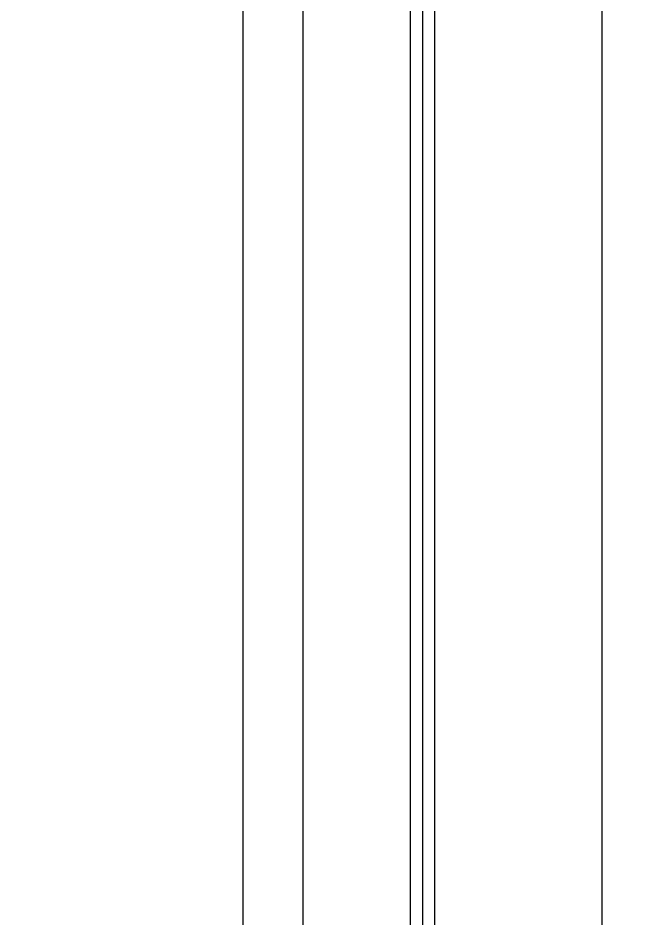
# Model space of a CAD drawing. Header units: millimetres. Extents: x -1970 to 34302, y -65268 to 6837.
# Drawn here: x 26583.9 to 26840.8, y -18171.2 to -17795 of the extents above; entities that cross this region are included whole.
import ezdxf

# ---------------------------------------------------------------- set-up
doc = ezdxf.new("R2010")
doc.units = ezdxf.units.MM
for name, color, linetype, lineweight in [('COTAS_P', 1, 'Continuous', 0), ('superior_briquetadora', 7, 'Continuous', 0), ('superior_C05', 7, 'Continuous', 0)]:
    doc.layers.add(name, color=color, linetype=linetype, lineweight=lineweight)
doc.dimstyles.new('R19_100', dxfattribs={"dimtxt": 250, "dimasz": 150, "dimexe": 150, "dimexo": 80, "dimgap": 100, "dimtad": 1, "dimtih": 1, "dimtoh": 1, "dimdsep": 46, "dimcen": 0.09, "dimadec": 0, "dimazin": 0, "dimtfac": 1, "dimtdec": 4, "dimtofl": 0, "dimtmove": 0, "dimatfit": 3, "dimfxl": 1, "dimtolj": 1, "dimtzin": 0, "dimarcsym": 0})

# ---------------------------------------------------------------- blocks, each defined once
blk = doc.blocks.new('*D23')
at = {"layer": 'COTAS_P', "color": 0, "lineweight": -2, "transparency": 16777216}
for p, q in [((25128.19, -17920), (25128.19, -16950)), ((27628.19, -17920), (27628.19, -16950)), ((25278.19, -17100), (27478.19, -17100))]:
    blk.add_line(p, q, dxfattribs=at)
at = {"layer": 'COTAS_P', "color": 0, "transparency": 16777216}
for points in [[(25278.19, -17075), (25278.19, -17125), (25128.19, -17100)], [(27478.19, -17075), (27478.19, -17125), (27628.19, -17100)]]:
    blk.add_solid(points, dxfattribs=at)
at = {"layer": 'Defpoints', "color": 0, "transparency": 16777216}
for p in [(27628.19, -17100), (25128.19, -18000), (27628.19, -18000)]:
    blk.add_point(p, dxfattribs=at)

msp = doc.modelspace()

# ---------------------------------------------------------------- linework, layer by layer
at = {"layer": 'superior_briquetadora'}
for p, q in [((26678.187, -19330), (26678.187, -17510)), ((26748.187, -19330), (26748.187, -17510)), ((26758.187, -17510), (26758.187, -19330)), ((26828.187, -17510), (26828.187, -19330))]:
    msp.add_line(p, q, dxfattribs=at)
at = {"layer": 'superior_C05'}
for p, q in [((26703.187, -18300), (26703.187, -17700)), ((26753.187, -17700), (26753.187, -18300)), ((26703.187, -18250), (26703.187, -17750)), ((26753.187, -17750), (26753.187, -18250))]:
    msp.add_line(p, q, dxfattribs=at)

# ---------------------------------------------------------------- dimensions: what is measured, and where the dimension line sits
at = {"layer": 'COTAS_P'}
dim = msp.add_aligned_dim(p1=(25128.187, -18000), p2=(27628.187, -18000), distance=900, text='<> P', dimstyle='R19_100', dxfattribs=at)
dim.commit()
dim.dimension.update_dxf_attribs({"geometry": '*D23', "text_midpoint": (26378.187, -17100)})

doc.saveas('drawing.dxf')
